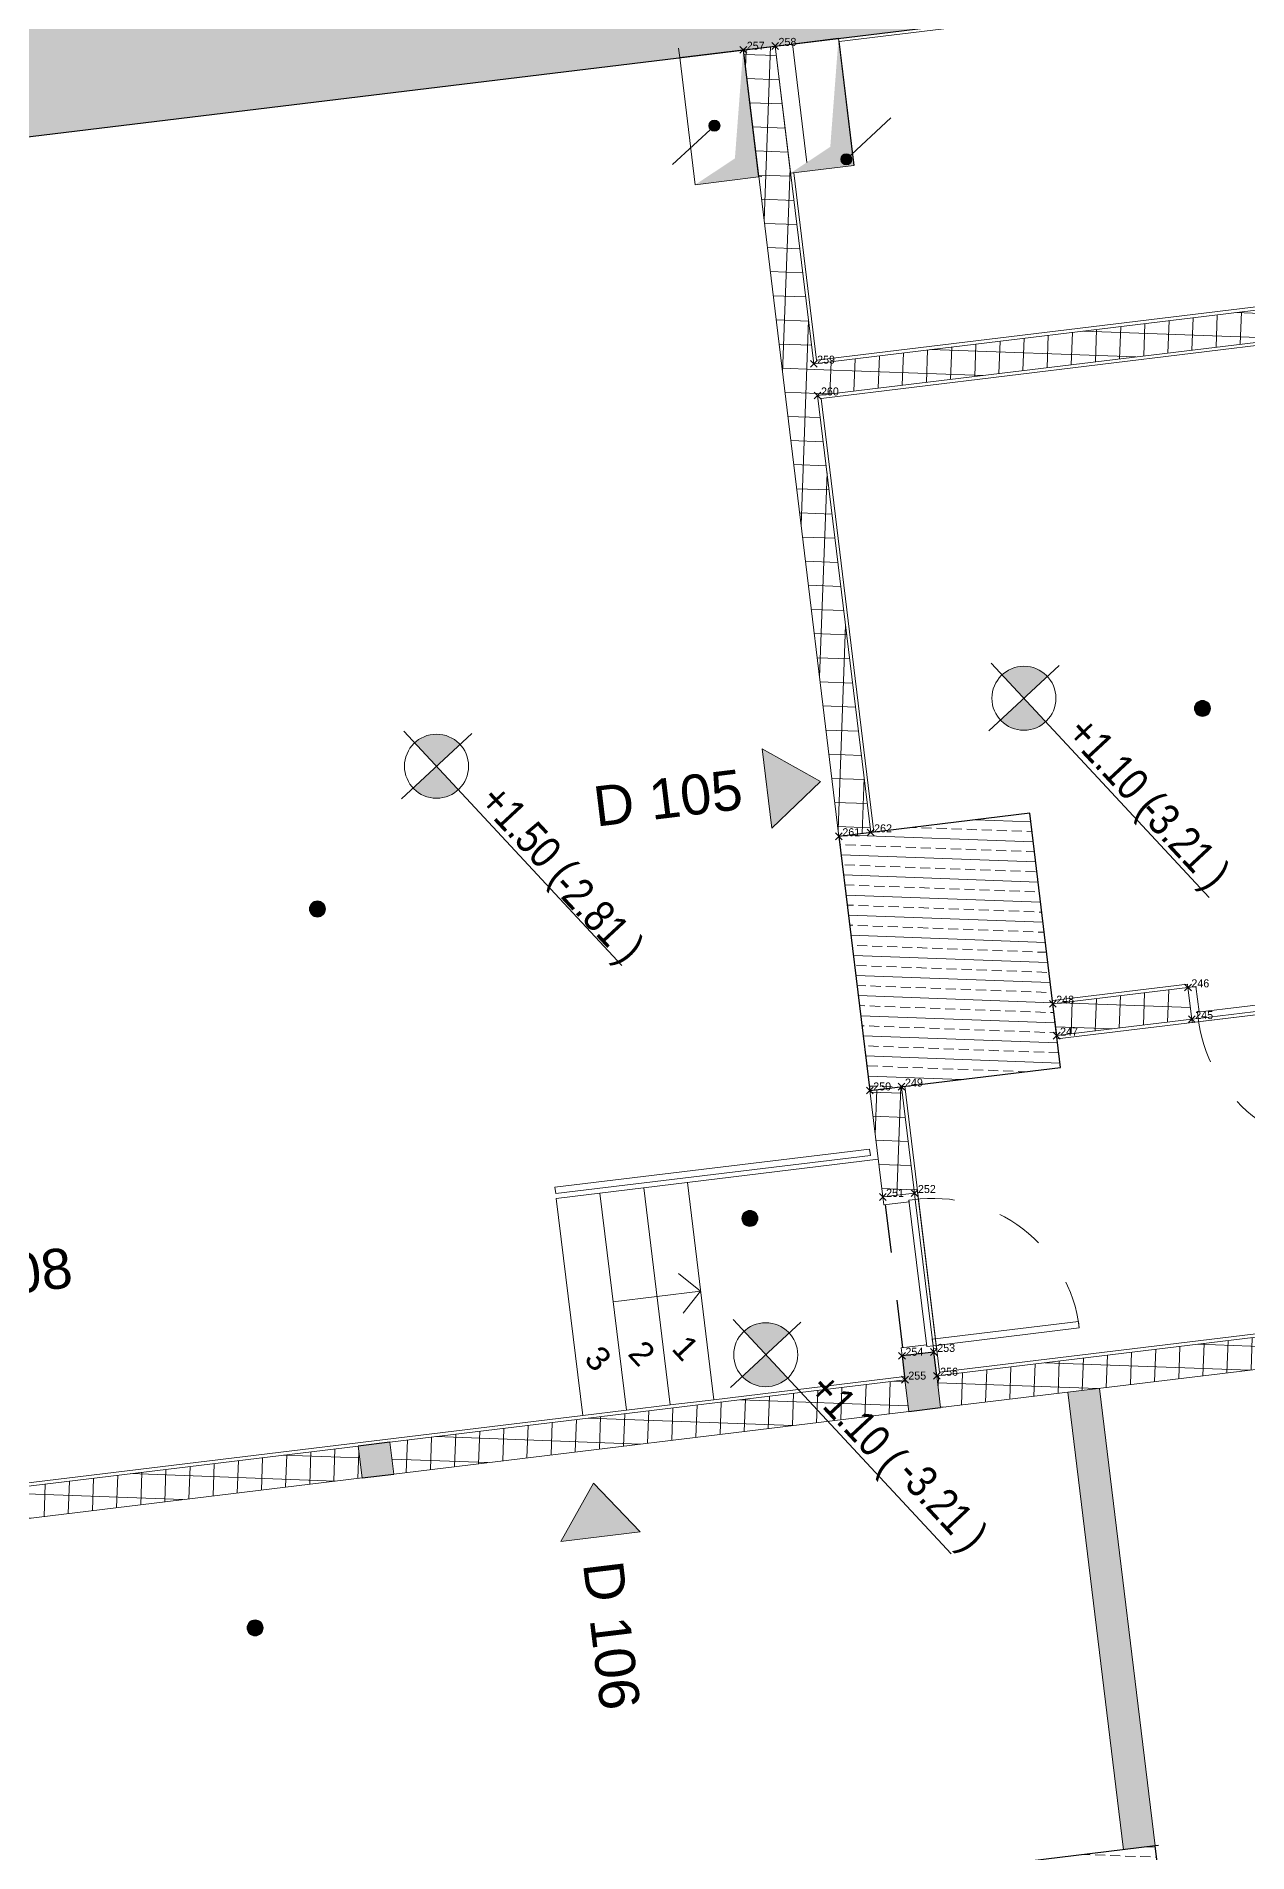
# Model space of a CAD drawing. Header units: metres. Extents: x 400403 to 400526, y 4543947 to 4544120.
# Drawn here: x 400454.59 to 400462.16, y 4544084.41 to 4544095.76 of the extents above; entities that cross this region are included whole.
import ezdxf

# ---------------------------------------------------------------- set-up
doc = ezdxf.new("R2010")
doc.units = ezdxf.units.M
for name, pattern in [('Dash', [0.6, 0.3, -0.3]), ('Dot 1mm', [0.09999999999999999, 0, -0.09999999999999999]), ('Hidden_2_', [0.6000000000000001, 0.4, -0.2])]:
    doc.linetypes.add(name, pattern=pattern)
for name, color, linetype, lineweight, true_color in [('A-----NPP', 7, 'Continuous', 15, 0x00a000), ('A_AREA', 4, 'Dash', 60, 0x00ffff), ('A_DOOR', 5, 'Continuous', 13, 0x0000ff), ('A_RC', 7, 'Continuous', 15, 0x007f00)]:
    doc.layers.add(name, color=color, linetype=linetype, lineweight=lineweight, true_color=true_color)
for name, color, linetype, lineweight in [('A-DETLGEM', 7, 'Continuous', 13), ('A-FLORIDM', 7, 'Continuous', 5), ('A-FLORSTM', 7, 'Continuous', 5), ('A_ELEVATION_2', 7, 'Continuous', 18), ('A_HANDRAIL', 7, 'Continuous', 5), ('A_HATCH', 7, 'Continuous', 18), ('A_NIVO', 7, 'Continuous', 5), ('A_PROJECTION', 7, 'Continuous', 5), ('A_SECTION_LINE', 7, 'Continuous', 5), ('A_STAIR', 7, 'Continuous', 15), ('A_TEXT_20', 7, 'Continuous', 5), ('A_TEXT_40', 7, 'Continuous', 5), ('A_WALL', 7, 'Continuous', 15)]:
    doc.layers.add(name, color=color, linetype=linetype, lineweight=lineweight)
doc.styles.add('Arial', font='Arial.ttf', dxfattribs={"height": 0.15})
doc.styles.add('Arial Narrow_1', font='Arial Narrow.ttf', dxfattribs={"height": 0.2})
doc.styles.add('Arial_1', font='Arial.ttf', dxfattribs={"height": 0.2499999999999998})
pattern_1 = [(45, (0, 0), (-0.1060660171779821, 0.1060660171779821), []), (135, (0, 0), (-0.1060660171779821, -0.1060660171779821), [])]
pattern_2 = [(45, (0, 0), (-0.08838834764831845, 0.08838834764831845), []), (45, (0.08800000000000001, 0), (-0.08838834764831845, 0.08838834764831845), [0.063, -0.031])]

# ---------------------------------------------------------------- blocks, each defined once
blk = doc.blocks.new('_SINGLE SWINGING_no handle - INT HOLLOW METAL-1542412-PERON KAT _1_10 _-3_21_ KOTU TUĞLA DUVAR PLANI - 1_2')
at = {"layer": 'A_DOOR', "color": 176, "true_color": 0x00007f}
for p, q in [((0.4199999999999566, 1.020000000000984), (0.4199999999999581, 0.1000000000009838)), ((0.4599999999999566, 1.020000000000984), (0.4199999999999566, 1.020000000000984)), ((0.4599999999999581, 0.1000000000009839), (0.4599999999999566, 1.020000000000984)), ((0.4599999999999746, 0.100000000000979), (-0.4600000000000068, 0.100000000000979)), ((-0.4600000000000068, 0.100000000000979), (-0.4600000000000067, 0.06000000000097949)), ((-0.4600000000000067, 0.06000000000097949), (0.4599999999999747, 0.06000000000097949)), ((0.4599999999999581, 0.1000000000009839), (0.4199999999999581, 0.1000000000009838)), ((0.4599999999999746, 0.06000000000097949), (0.4599999999999746, 0.100000000000979))]:
    blk.add_line(p, q, dxfattribs=at)
at = {"layer": 'A_DOOR', "color": 49, "lineweight": 15, "true_color": 0x464646}
for p, q in [((-0.4600000000000137, 0.1000000000009687), (-0.5000000000000102, 0.1000000000009687)), ((-0.5000000000000102, 0.1000000000009687), (-0.5000000000000104, -0.09999999999903367)), ((-0.4600000000000137, 0.06000000000096675), (-0.4600000000000137, 0.1000000000009687)), ((-0.4500000000000119, 0.06000000000096675), (-0.4600000000000137, 0.06000000000096675)), ((-0.4500000000000119, -0.09999999999903367), (-0.4500000000000119, 0.06000000000096675)), ((0.4599999999999953, 0.06000000000096675), (0.4499999999999937, 0.06000000000096675)), ((0.4499999999999937, 0.06000000000096675), (0.4499999999999937, -0.09999999999903367)), ((0.4999999999999919, 0.1000000000009687), (0.4599999999999953, 0.1000000000009687)), ((0.4599999999999953, 0.1000000000009687), (0.4599999999999953, 0.06000000000096675)), ((0.4999999999999919, -0.09999999999903367), (0.4999999999999919, 0.1000000000009687)), ((-0.5000000000000104, -0.09999999999903367), (-0.4500000000000119, -0.09999999999903367)), ((0.4499999999999937, -0.09999999999903367), (0.4999999999999919, -0.09999999999903367))]:
    blk.add_line(p, q, dxfattribs=at)
at = {"layer": 'A_DOOR', "linetype": 'Dash', "lineweight": 5}
blk.add_arc((0.4599999999999578, 0.1000000000009838), 0.9199999999999995, 90.00000000000004, 181.0000000000005, dxfattribs=at)
blk = doc.blocks.new('_SINGLE SWINGING_no handle - INT HOLLOW METAL-1542414-PERON KAT _1_10 _-3_21_ KOTU TUĞLA DUVAR PLANI - 1_2')
at = {"layer": 'A_DOOR', "color": 49, "lineweight": 15, "true_color": 0x464646}
for p, q in [((-0.5000000000000104, 0.09999999999903367), (-0.4500000000000119, 0.09999999999903367)), ((-0.5000000000000102, -0.1000000000009687), (-0.5000000000000104, 0.09999999999903367)), ((-0.4500000000000119, 0.09999999999903367), (-0.4500000000000119, -0.06000000000096675)), ((0.4499999999999937, 0.09999999999903367), (0.4999999999999919, 0.09999999999903367)), ((0.4499999999999937, -0.06000000000096675), (0.4499999999999937, 0.09999999999903367)), ((0.4999999999999919, 0.09999999999903367), (0.4999999999999919, -0.1000000000009687)), ((-0.4600000000000137, -0.1000000000009687), (-0.5000000000000102, -0.1000000000009687)), ((-0.4600000000000137, -0.06000000000096675), (-0.4600000000000137, -0.1000000000009687)), ((-0.4500000000000119, -0.06000000000096675), (-0.4600000000000137, -0.06000000000096675)), ((0.4599999999999953, -0.06000000000096675), (0.4499999999999937, -0.06000000000096675)), ((0.4599999999999953, -0.1000000000009687), (0.4599999999999953, -0.06000000000096675)), ((0.4999999999999919, -0.1000000000009687), (0.4599999999999953, -0.1000000000009687))]:
    blk.add_line(p, q, dxfattribs=at)
at = {"layer": 'A_DOOR', "color": 176, "true_color": 0x00007f}
for p, q in [((-0.4600000000000067, -0.06000000000097949), (0.4599999999999747, -0.06000000000097949)), ((-0.4600000000000068, -0.100000000000979), (-0.4600000000000067, -0.06000000000097949)), ((0.4599999999999746, -0.100000000000979), (-0.4600000000000068, -0.100000000000979)), ((0.4599999999999581, -0.1000000000009839), (0.4199999999999581, -0.1000000000009838)), ((0.4199999999999566, -1.020000000000984), (0.4199999999999581, -0.1000000000009838)), ((0.4599999999999746, -0.06000000000097949), (0.4599999999999746, -0.100000000000979)), ((0.4599999999999581, -0.1000000000009839), (0.4599999999999566, -1.020000000000984)), ((0.4599999999999566, -1.020000000000984), (0.4199999999999566, -1.020000000000984))]:
    blk.add_line(p, q, dxfattribs=at)
at = {"layer": 'A_DOOR', "linetype": 'Dash', "lineweight": 5}
blk.add_arc((0.4599999999999578, -0.1000000000009838), 0.9200000000000007, 178.9999999999995, 269.9999999999996, dxfattribs=at)
blk = doc.blocks.new('Top Rail Type - Top Rail_Internal_-2263169-PERON KAT _1_10 _-3_21_ KOTU TUĞLA DUVAR PLANI - 1_2')
at = {"layer": 'A_HANDRAIL', "color": 9, "true_color": 0xc0c0c0}
for p, q in [((44.27919109649738, 43.599981989164), (43.11537629695826, 41.99812834030162)), ((44.29348116987308, 43.5895996431282), (44.29726170289662, 43.58685292510806)), ((43.14773697673326, 41.97461693020993), (44.31155177627238, 43.57647057907231)), ((43.13344690335749, 41.98499927624567), (43.12966637033396, 41.98774599426581))]:
    blk.add_line(p, q, dxfattribs=at)
blk = doc.blocks.new('Top Rail Type - Top Rail_Internal_-V1-PERON KAT _1_10 _-3_21_ KOTU TUĞLA DUVAR PLANI - 1_2')
at = {"layer": 'A_HANDRAIL', "color": 9, "true_color": 0xc0c0c0}
for p, q in [((43.11537629695823, 41.99812834030159), (44.27919109649736, 43.59998198916398)), ((44.27919109649736, 43.59998198916398), (44.31155177627235, 43.57647057907228)), ((43.14773697673322, 41.9746169302099), (44.31155177627235, 43.57647057907228)), ((43.11537629695823, 41.99812834030159), (43.14773697673322, 41.9746169302099))]:
    blk.add_line(p, q, dxfattribs=at)
blk = doc.blocks.new('M09-PRT-S24-ZZ-M3-ARC-01_rvt-1-PERON KAT _1_10 _-3_21_ KOTU TUĞLA DUVAR PLANI - 1_2')
at = {"layer": 'A_HATCH', "lineweight": 5, "true_color": 0x787878}
h = blk.add_hatch(dxfattribs=at)
h.set_pattern_fill('FP_2', color=8, style=0, pattern_type=2)
h.set_pattern_definition(pattern_1)
h.paths.add_polyline_path([(40.61068377216201, 46.56814522908029), (43.75545841687636, 50.89655619402112), (43.59365501800138, 51.01411324447962), (40.44888037328702, 46.68570227953879)], flags=0)
h.paths.add_polyline_path([(43.87301546733486, 51.05835959289612), (45.13663021481419, 52.79757608576734), (44.9748268159392, 52.91513313622583), (43.71121206845988, 51.1759166433546)], flags=0)
h = blk.add_hatch(dxfattribs=at)
h.set_pattern_fill('FP_2', color=8, style=0, pattern_type=2)
h.set_pattern_definition(pattern_1)
h.paths.add_polyline_path([(44.5558895511105, 44.93785342644143), (45.05563056050867, 45.62568791669509), (44.89382716163367, 45.74324496715358), (44.39408615223551, 45.05541047689993)], flags=0)
h.paths.add_polyline_path([(46.52509369123986, 47.64823040263246), (47.90626548917761, 49.54925029437864), (47.74446209030262, 49.66680734483715), (46.36329029236486, 47.76578745309096)], flags=0)
h = blk.add_hatch(dxfattribs=at)
h.set_pattern_fill('FP_2', color=8, style=0, pattern_type=2)
h.set_pattern_definition(pattern_1)
h.paths.add_polyline_path([(39.12214867542533, 33.68206113554037), (43.62458370798574, 39.87913131245242), (43.46278030911075, 39.99668836291092), (38.96034527655032, 33.79961818599885)], flags=0)
h.paths.add_polyline_path([(43.74214075844424, 40.04093471132742), (45.64656497587188, 42.66214977310224), (45.4847615769969, 42.77970682356074), (43.58033735956924, 40.15849176178591)], flags=0)
h.paths.add_polyline_path([(45.76412202633038, 42.82395317197724), (47.96831672242719, 45.85776690088326), (47.80651332355222, 45.97532395134177), (45.6023186274554, 42.94151022243574)], flags=0)
h.paths.add_polyline_path([(48.08587377288568, 46.01957029975824), (50.29006846898233, 49.05338402866406), (50.12826507010735, 49.17094107912256), (47.9240703740107, 46.13712735021674)], flags=0)
h = blk.add_hatch(dxfattribs=at)
h.set_pattern_fill('FP_2', color=8, style=0, pattern_type=2)
h.set_pattern_definition(pattern_1)
h.paths.add_polyline_path([(42.71792345623459, 44.789932386401), (42.8354805066931, 44.95173578527598), (38.83084638453716, 47.86127278412371), (38.71328933407867, 47.69946938524873), (42.62747535310815, 44.85564677989977)], flags=0)
h = blk.add_hatch(dxfattribs=at)
h.set_pattern_fill('FP_2', color=8, style=0, pattern_type=2)
h.set_pattern_definition(pattern_1)
h.paths.add_polyline_path([(44.55439203346569, 43.45565986369709), (44.6719490839242, 43.61746326257209), (44.129907697693, 44.01127938160803), (44.01235064723451, 43.84947598273305), (44.13202136498218, 43.76253011693242)], flags=0)
at = {"layer": 'A_RC', "lineweight": 5, "true_color": 0xff8000}
for points in [[(45.64656497587188, 42.66214977310226), (45.76412202633038, 42.82395317197724), (45.48096607829915, 43.0296780102796), (45.36340902784065, 42.86787461140463), (45.4847615769969, 42.77970682356074)], [(43.62458370798573, 39.87913131245243), (43.74214075844423, 40.04093471132742), (43.58033735956924, 40.15849176178591), (43.46278030911075, 39.99668836291093)]]:
    blk.add_hatch(color=30, dxfattribs=at).paths.add_polyline_path(points, flags=0)
at = {"layer": 'A_WALL', "lineweight": 5, "true_color": 0xc0c0c0}
blk.add_hatch(color=9, dxfattribs=at).paths.add_polyline_path([(48.56431917196419, 41.77834524087485), (48.68187622241138, 41.94014863975802), (46.35190727862285, 43.63297016635216), (46.23435022816435, 43.47116676747716), (48.34161589907061, 41.94014863975802)], flags=0)
at = {"layer": 'A_AREA', "lineweight": 25}
for p, q in [((44.6004268430812, 43.43395626252901), (45.32854213801866, 42.90494953546577)), ((48.69482206633868, 41.95734219756703), (48.68216813021858, 41.93993655683555))]:
    blk.add_line(p, q, dxfattribs=at)
at = {"layer": 'A_ELEVATION_2', "lineweight": 20}
for p, q in [((43.59365501800134, 51.01411324447959), (40.44888037328699, 46.68570227953875)), ((40.61068377216198, 46.56814522908025), (43.75545841687632, 50.89655619402108)), ((38.83084638453713, 47.86127278412368), (38.71328933407864, 47.69946938524869)), ((40.44888037328699, 46.68570227953875), (38.83084638453713, 47.86127278412368)), ((38.71328933407864, 47.69946938524869), (42.71792345623457, 44.78993238640096)), ((42.83548050669306, 44.95173578527595), (40.61068377216198, 46.56814522908025)), ((47.80651332355217, 45.97532395134174), (45.60231862745536, 42.9415102224357)), ((45.76412202633035, 42.82395317197721), (47.96831672242715, 45.85776690088323)), ((44.89382716163363, 45.74324496715355), (44.39408615223547, 45.0554104768999)), ((45.05563056050863, 45.62568791669506), (44.89382716163363, 45.74324496715355)), ((44.55588955111046, 44.93785342644141), (45.05563056050863, 45.62568791669506)), ((44.39408615223547, 45.0554104768999), (44.55588955111046, 44.93785342644141)), ((42.71792345623457, 44.78993238640096), (42.83548050669306, 44.95173578527595)), ((44.12990769769297, 44.011279381608), (44.01235064723447, 43.84947598273301)), ((44.67194908392416, 43.61746326257206), (44.12990769769297, 44.011279381608)), ((44.01235064723447, 43.84947598273301), (44.55439203346565, 43.45565986369707)), ((44.55439203346565, 43.45565986369707), (44.67194908392416, 43.61746326257206)), ((45.48476157699686, 42.77970682356071), (43.58033735956921, 40.15849176178588)), ((43.7421407584442, 40.04093471132739), (45.64656497587184, 42.66214977310221)), ((43.46278030911071, 39.99668836291089), (41.55835609168308, 37.3754733011361)), ((39.12214867542529, 33.68206113554034), (43.6245837079857, 39.87913131245239))]:
    blk.add_line(p, q, dxfattribs=at)
at = {"layer": 'A_ELEVATION_2', "lineweight": 13}
for p, q in [((45.60231862745536, 42.9415102224357), (45.76412202633035, 42.82395317197721)), ((45.64656497587184, 42.66214977310221), (45.48476157699686, 42.77970682356071)), ((43.58033735956921, 40.15849176178588), (43.7421407584442, 40.04093471132739)), ((43.6245837079857, 39.87913131245239), (43.46278030911071, 39.99668836291089))]:
    blk.add_line(p, q, dxfattribs=at)
at = {"layer": 'A_RC'}
for p, q in [((43.3612174620309, 54.0627675958774), (39.08214082534164, 48.17312387682778)), ((40.44445573844534, 46.71363832447209), (44.94689077100582, 52.91070850138413)), ((47.92244582906509, 49.53749458933274), (44.57206989099796, 44.92609772139556)), ((45.59789399261371, 42.96944626736906), (50.10032902517397, 49.16651644428089)), ((42.37858770883064, 48.96743021230665), (40.63861981709533, 46.5725698639219)), ((39.08214082534165, 48.17312387682778), (39.71317408095413, 47.71465138003963)), ((39.12538882866166, 46.9056343856647), (38.47817523316185, 47.37586258749857)), ((39.48984249453132, 47.40720544397279), (40.44445573844534, 46.71363832447209)), ((40.63861981709533, 46.5725698639219), (42.84723621173891, 44.96791612516346)), ((45.07181090039612, 45.61393221164919), (45.65959615268861, 46.42294920602414)), ((44.37790581234797, 45.06716618194576), (44.87764682174614, 45.7550006721994)), ((44.87764682174614, 45.7550006721994), (44.89382716163363, 45.74324496715355)), ((45.0556305605094, 45.62568791669448), (45.07181090039612, 45.61393221164919)), ((44.14166340273884, 44.0274597214955), (45.59789399261371, 42.96944626736906)), ((43.1720074865645, 41.95698337264103), (44.36227262245694, 43.59524278625077)), ((44.66752444908254, 43.64539930750539), (44.65576874403669, 43.62921896761789)), ((45.47654144345749, 43.05761405521291), (44.66752444908254, 43.64539930750539)), ((46.35159073979239, 43.63253448802874), (48.68155968404371, 41.93971296109834)), ((48.5643780266327, 41.7784262473765), (46.23440908283289, 43.47124777397884)), ((45.4647857384122, 43.04143371532619), (45.47654144345749, 43.05761405521291)), ((44.76323893435838, 41.8206421353566), (45.46858123710935, 42.79146252860651)), ((44.27831610121708, 41.15320311499727), (43.1720074865645, 41.95698337264103)), ((41.54217575179584, 37.38722900618172), (44.27831610121708, 41.15320311499727))]:
    blk.add_line(p, q, dxfattribs=at)
at = {"layer": 'A_RC', "color": 7, "lineweight": 25}
for p, q in [((45.48096607829912, 43.02967801027958), (45.36340902784062, 42.86787461140459)), ((45.60231862745536, 42.9415102224357), (45.48096607829912, 43.02967801027958)), ((45.36340902784062, 42.86787461140459), (45.48476157699687, 42.77970682356072)), ((45.64656497587185, 42.66214977310222), (45.76412202633035, 42.82395317197721)), ((43.58033735956921, 40.15849176178588), (43.46278030911071, 39.9966883629109)), ((43.62458370798569, 39.87913131245241), (43.74214075844419, 40.04093471132739))]:
    blk.add_line(p, q, dxfattribs=at)
at = {"layer": 'A_RC', "color": 7}
for p, q in [((45.76412202633035, 42.82395317197721), (45.60231862745536, 42.9415102224357)), ((45.48476157699687, 42.77970682356072), (45.64656497587185, 42.66214977310222)), ((43.74214075844419, 40.04093471132739), (43.58033735956921, 40.15849176178588)), ((43.46278030911071, 39.9966883629109), (43.62458370798569, 39.87913131245241))]:
    blk.add_line(p, q, dxfattribs=at)
at = {"layer": 'A_STAIR', "color": 9, "lineweight": 5, "true_color": 0xc0c0c0}
for p, q in [((44.76323893435838, 41.82064213535659), (43.65693031970577, 42.62442239300042)), ((44.76323893435838, 41.82064213535659), (43.65693031970577, 42.62442239300042)), ((44.60159798997795, 41.59816246190348), (43.49528937532533, 42.40194271954733)), ((44.60159798997795, 41.59816246190348), (43.49528937532533, 42.40194271954733)), ((43.3336484309449, 42.1794630460942), (43.17200748656449, 41.95698337264111)), ((44.43995704559752, 41.37568278845038), (43.3336484309449, 42.1794630460942)), ((44.43995704559752, 41.37568278845038), (43.3336484309449, 42.1794630460942)), ((44.27831610121709, 41.15320311499726), (43.17200748656447, 41.95698337264111)), ((44.76323893435838, 41.82064213535659), (44.60159798997795, 41.59816246190348)), ((44.60159798997795, 41.59816246190348), (44.43995704559752, 41.37568278845038)), ((44.43995704559752, 41.37568278845038), (44.27831610121708, 41.15320311499726))]:
    blk.add_line(p, q, dxfattribs=at)
at = {"layer": 'A_WALL'}
for p, q in [((46.35190727862282, 43.63297016635211), (48.68187622242264, 41.94014863974979)), ((48.56431917196415, 41.77834524087481), (46.23435022816432, 43.47116676747713))]:
    blk.add_line(p, q, dxfattribs=at)
at = {"lineweight": 15}
for name, p, rotation in [('_SINGLE SWINGING_no handle - INT HOLLOW METAL-1542414-PERON KAT _1_10 _-3_21_ KOTU TUĞLA DUVAR PLANI - 1_2', (45.26862148721737, 46.08897493911178), 53.99999999999986), ('_SINGLE SWINGING_no handle - INT HOLLOW METAL-1542412-PERON KAT _1_10 _-3_21_ KOTU TUĞLA DUVAR PLANI - 1_2', (45.0176790558824, 43.24266893698831), 323.9999999999997)]:
    blk.add_blockref(name, p, dxfattribs=dict(at, rotation=rotation))
for name in ['Top Rail Type - Top Rail_Internal_-2263169-PERON KAT _1_10 _-3_21_ KOTU TUĞLA DUVAR PLANI - 1_2', 'Top Rail Type - Top Rail_Internal_-V1-PERON KAT _1_10 _-3_21_ KOTU TUĞLA DUVAR PLANI - 1_2']:
    blk.add_blockref(name, (0, 0), dxfattribs=at)
blk = doc.blocks.new('M09-PRT-S24-ZZ-M3-STR-01_rvt-1-PERON KAT _1_10 _-3_21_ KOTU TUĞLA DUVAR PLANI - 1_2')
at = {"layer": 'A_HATCH', "lineweight": 5, "true_color": 0x787878}
h = blk.add_hatch(dxfattribs=at)
h.set_pattern_fill('FP_1', color=8, style=0, pattern_type=2)
h.set_pattern_definition(pattern_2)
h.paths.add_polyline_path([(25.54689968342252, 29.57748871125829), (25.77050188861354, 29.88525074386072), (24.15246789986366, 31.06082124844567), (23.92886569467263, 30.75305921584327), (24.57292321061977, 30.28512404002616)], flags=0)
h.paths.add_polyline_path([(29.48984155738587, 35.00448262005008), (44.57936008558033, 55.77342311087127), (42.96132609683045, 56.94899361545624), (27.87180756863599, 36.18005312463503), (29.08656124624186, 35.29748291680344)], flags=0)
h.paths.add_polyline_path([(48.29870603257228, 60.8926636282886), (48.52930396044086, 61.21005444710501), (46.91126997169096, 62.38562495168997), (46.68067204382239, 62.06823413287358), (48.12183671186649, 61.02116671168079)], flags=0)
at = {"layer": 'A_RC', "lineweight": 5, "true_color": 0x787878}
h = blk.add_hatch(dxfattribs=at)
h.set_pattern_fill('FP_1', color=8, style=0, pattern_type=2)
h.set_pattern_definition(pattern_2)
h.paths.add_polyline_path([(44.01235064793032, 43.84947598274128), (44.71769295068129, 44.82029637599121), (43.42326575968138, 45.76075277965919), (42.71792345693041, 44.78993238640925), (43.00855848998335, 44.57877367476804)], flags=0)
h = blk.add_hatch(dxfattribs=at)
h.set_pattern_fill('FP_1', color=8, style=0, pattern_type=2)
h.set_pattern_definition(pattern_2)
h.paths.add_polyline_path([(49.27096111136748, 40.02887184284013), (49.97630341411845, 40.99969223609007), (48.68187622311853, 41.94014863975804), (47.97653392036756, 40.96932824650811)], flags=0)
at = {"layer": 'A_ELEVATION_2', "lineweight": 25}
blk.add_line((29.48984155738585, 35.00448262005003), (44.5793600855803, 55.77342311087121), dxfattribs=at)
at = {"layer": 'A_RC'}
blk.add_line((38.8946924144988, 47.94914930451011), (39.49794040366331, 47.51086398544837), dxfattribs=at)
at = {"layer": 'A_RC', "color": 7, "lineweight": 25}
for p, q in [((43.42326575968134, 45.76075277965915), (42.71792345693037, 44.78993238640921)), ((44.71769295068126, 44.82029637599118), (43.42326575968134, 45.76075277965915)), ((42.71792345693037, 44.78993238640921), (44.01235064793028, 43.84947598274124)), ((44.01235064793028, 43.84947598274124), (44.71769295068126, 44.82029637599118)), ((48.6818762231185, 41.94014863975799), (47.97653392036752, 40.96932824650805)), ((49.97630341411841, 40.99969223609002), (48.6818762231185, 41.94014863975799))]:
    blk.add_line(p, q, dxfattribs=at)
blk = doc.blocks.new('M_Shaft Opening Symbol1 - Shaft opening symbol 2-1767578-PERON KAT _1_10 _-3_21_ KOTU TUĞLA DUVAR PLANI - 1_2')
at = {"layer": 'A-DETLGEM', "true_color": 0xc0c0c0}
blk.add_hatch(color=9, dxfattribs=at).paths.add_polyline_path([(0.4000000747514225, -0.1993506224263714), (0.4000000747514225, 0.1993506224264558), (-0.4000000747514095, 0.1993506224264537), (0.2670996598004852, 0.06645020747550982), (0.3041410563157195, -0.007632585554965385)], flags=0)
at = {"layer": 'A-DETLGEM'}
for p, q in [((-0.4000000747514142, 0.1993506224264148), (0.4000000747514145, 0.1993506224264148)), ((-0.4000000747514142, -0.1993506224264148), (-0.4000000747514142, 0.1993506224264148)), ((0.4000000747514145, 0.1993506224264148), (0.4000000747514145, -0.1993506224264148)), ((0.4000000747514145, -0.1993506224264148), (-0.4000000747514142, -0.1993506224264148))]:
    blk.add_line(p, q, dxfattribs=at)
blk = doc.blocks.new('Elevation - Filled Arrow-693709-PERON KAT _1_10 _-3_21_ KOTU TUĞLA DUVAR PLANI - 1_2')
at = {"layer": 'A_SECTION_LINE'}
blk.add_hatch(color=256, dxfattribs=at).paths.add_polyline_path([(6.591881948714948e-07, 0.005843741991433941), (0.002531957843382645, 0.002468698742516678), (-0.002450179215144995, 0.002468698742516693)], flags=0)
for p, q in [((6.591881948721558e-07, 0.005843741991433941), (-0.002450179215144995, 0.002468698742516693)), ((0.002531957843382645, 0.002468698742516679), (6.591881948714948e-07, 0.005843741991433941)), ((-0.002450179215144993, 0.002468698742516694), (0.002531957843382645, 0.002468698742516678))]:
    blk.add_line(p, q, dxfattribs=at)
blk = doc.blocks.new('Spot Elevations - D_DAT_ELEV TARGET_REV-693727-PERON KAT _1_10 _-3_21_ KOTU TUĞLA DUVAR PLANI - 1_2')
at = {"layer": 'A_NIVO'}
h = blk.add_hatch(color=256, dxfattribs=at)
edge = h.paths.add_edge_path(flags=0)
edge.add_line((1.586231146433193e-18, 0.004), (-0.001999999999999998, 0.004))
edge.add_arc((-5.287437154777308e-19, 0.004), 0.001999999999999996, 90.00000000000028, 180.0000000000001, ccw=False)
edge.add_line((1.586231146433193e-18, 0.005999999999999998), (1.586231146433193e-18, 0.004))
h = blk.add_hatch(color=256, dxfattribs=at)
edge = h.paths.add_edge_path(flags=0)
edge.add_line((1.586231146433193e-18, 0.004), (0.002000000000000003, 0.004))
edge.add_arc((9.517386878599156e-18, 0.003999999999999994), 0.001999999999999992, 269.9999999999993, 359.99999999999983, ccw=False)
edge.add_line((1.586231146433193e-18, 0.002), (1.586231146433193e-18, 0.004))
for p, q in [((1.850603004172058e-18, 0.001000000000000001), (1.850603004172058e-18, 0.006999999999999999)), ((-0.002999999999999997, 0.004), (0.017, 0.004))]:
    blk.add_line(p, q, dxfattribs=at)
blk.add_circle((1.586231146433193e-18, 0.004), 0.002000000000000001, dxfattribs=at)
blk = doc.blocks.new('*U825')
at = {"color": 0, "linetype": 'ByBlock', "lineweight": -2, "transparency": 16777216}
for p, q in [((-0.7071067811865476, -0.7071067811865476), (0.7071067811865476, 0.7071067811865476)), ((-0.7071067811865476, 0.7071067811865476), (0.7071067811865476, -0.7071067811865476))]:
    blk.add_line(p, q, dxfattribs=at)
blk = doc.blocks.new('*U1558', base_point=(400461.8083486799, 4544089.618107703))
at = {"color": 1, "linetype": 'ByBlock', "insert": (400461.8295618834, 4544089.618107703), "char_height": 0.05, "attachment_point": 7}
blk.add_mtext('245', dxfattribs=at)
blk = doc.blocks.new('*U1559', base_point=(400461.8083486799, 4544089.618107703))
at = {"color": 61, "linetype": 'ByBlock', "lineweight": -2}
blk.add_blockref('*U1558', (400461.8083486799, 4544089.618107703), dxfattribs=at)
blk = doc.blocks.new('*U1560', base_point=(400461.8083486799, 4544089.618107703))
at = {"color": 60, "linetype": 'ByBlock', "lineweight": -2, "xscale": 0.03, "yscale": 0.03, "zscale": 0.03, "rotation": 8.537736462515939e-07}
blk.add_blockref('*U825', (400461.8083486799, 4544089.618107703), dxfattribs=at)
at = {"color": 61, "linetype": 'ByBlock', "lineweight": -2}
blk.add_blockref('*U1559', (400461.8083486799, 4544089.618107703), dxfattribs=at)
blk = doc.blocks.new('*U1561', base_point=(400461.7842381654, 4544089.81664909))
at = {"color": 1, "linetype": 'ByBlock', "insert": (400461.8054513689, 4544089.81664909), "char_height": 0.05, "attachment_point": 7}
blk.add_mtext('246', dxfattribs=at)
blk = doc.blocks.new('*U1562', base_point=(400461.7842381654, 4544089.81664909))
at = {"color": 61, "linetype": 'ByBlock', "lineweight": -2}
blk.add_blockref('*U1561', (400461.7842381654, 4544089.81664909), dxfattribs=at)
blk = doc.blocks.new('*U1563', base_point=(400461.7842381654, 4544089.81664909))
at = {"color": 60, "linetype": 'ByBlock', "lineweight": -2, "xscale": 0.03, "yscale": 0.03, "zscale": 0.03, "rotation": 8.537736462515939e-07}
blk.add_blockref('*U825', (400461.7842381654, 4544089.81664909), dxfattribs=at)
at = {"color": 61, "linetype": 'ByBlock', "lineweight": -2}
blk.add_blockref('*U1562', (400461.7842381654, 4544089.81664909), dxfattribs=at)
blk = doc.blocks.new('*U1564', base_point=(400460.9643391226, 4544089.51561268))
at = {"color": 1, "linetype": 'ByBlock', "insert": (400460.985552326, 4544089.51561268), "char_height": 0.05, "attachment_point": 7}
blk.add_mtext('247', dxfattribs=at)
blk = doc.blocks.new('*U1565', base_point=(400460.9643391226, 4544089.51561268))
at = {"color": 61, "linetype": 'ByBlock', "lineweight": -2}
blk.add_blockref('*U1564', (400460.9643391226, 4544089.51561268), dxfattribs=at)
blk = doc.blocks.new('*U1566', base_point=(400460.9643391226, 4544089.51561268))
at = {"color": 60, "linetype": 'ByBlock', "lineweight": -2, "xscale": 0.03, "yscale": 0.03, "zscale": 0.03, "rotation": 8.537736462515939e-07}
blk.add_blockref('*U825', (400460.9643391226, 4544089.51561268), dxfattribs=at)
at = {"color": 61, "linetype": 'ByBlock', "lineweight": -2}
blk.add_blockref('*U1565', (400460.9643391226, 4544089.51561268), dxfattribs=at)
blk = doc.blocks.new('*U1567', base_point=(400460.9402286088, 4544089.714154068))
at = {"color": 1, "linetype": 'ByBlock', "insert": (400460.9614418123, 4544089.714154068), "char_height": 0.05, "attachment_point": 7}
blk.add_mtext('248', dxfattribs=at)
blk = doc.blocks.new('*U1568', base_point=(400460.9402286088, 4544089.714154068))
at = {"color": 61, "linetype": 'ByBlock', "lineweight": -2}
blk.add_blockref('*U1567', (400460.9402286088, 4544089.714154068), dxfattribs=at)
blk = doc.blocks.new('*U1569', base_point=(400460.9402286088, 4544089.714154068))
at = {"color": 60, "linetype": 'ByBlock', "lineweight": -2, "xscale": 0.03, "yscale": 0.03, "zscale": 0.03, "rotation": 8.537736462515939e-07}
blk.add_blockref('*U825', (400460.9402286088, 4544089.714154068), dxfattribs=at)
at = {"color": 61, "linetype": 'ByBlock', "lineweight": -2}
blk.add_blockref('*U1568', (400460.9402286088, 4544089.714154068), dxfattribs=at)
blk = doc.blocks.new('*U1570', base_point=(400459.9957426917, 4544089.196518721))
at = {"color": 1, "linetype": 'ByBlock', "insert": (400460.0169558952, 4544089.196518721), "char_height": 0.05, "attachment_point": 7}
blk.add_mtext('249', dxfattribs=at)
blk = doc.blocks.new('*U1571', base_point=(400459.9957426917, 4544089.196518721))
at = {"color": 61, "linetype": 'ByBlock', "lineweight": -2}
blk.add_blockref('*U1570', (400459.9957426917, 4544089.196518721), dxfattribs=at)
blk = doc.blocks.new('*U1572', base_point=(400459.9957426917, 4544089.196518721))
at = {"color": 60, "linetype": 'ByBlock', "lineweight": -2, "xscale": 0.03, "yscale": 0.03, "zscale": 0.03, "rotation": 8.537736462515939e-07}
blk.add_blockref('*U825', (400459.9957426917, 4544089.196518721), dxfattribs=at)
at = {"color": 61, "linetype": 'ByBlock', "lineweight": -2}
blk.add_blockref('*U1571', (400459.9957426917, 4544089.196518721), dxfattribs=at)
blk = doc.blocks.new('*U1573', base_point=(400459.7972013031, 4544089.172408207))
at = {"color": 1, "linetype": 'ByBlock', "insert": (400459.8184145066, 4544089.172408207), "char_height": 0.05, "attachment_point": 7}
blk.add_mtext('250', dxfattribs=at)
blk = doc.blocks.new('*U1574', base_point=(400459.7972013031, 4544089.172408207))
at = {"color": 61, "linetype": 'ByBlock', "lineweight": -2}
blk.add_blockref('*U1573', (400459.7972013031, 4544089.172408207), dxfattribs=at)
blk = doc.blocks.new('*U1575', base_point=(400459.7972013031, 4544089.172408207))
at = {"color": 60, "linetype": 'ByBlock', "lineweight": -2, "xscale": 0.03, "yscale": 0.03, "zscale": 0.03, "rotation": 8.537736462515939e-07}
blk.add_blockref('*U825', (400459.7972013031, 4544089.172408207), dxfattribs=at)
at = {"color": 61, "linetype": 'ByBlock', "lineweight": -2}
blk.add_blockref('*U1574', (400459.7972013031, 4544089.172408207), dxfattribs=at)
blk = doc.blocks.new('*U1576', base_point=(400459.8779715237, 4544088.507294554))
at = {"color": 1, "linetype": 'ByBlock', "insert": (400459.8991847272, 4544088.507294554), "char_height": 0.05, "attachment_point": 7}
blk.add_mtext('251', dxfattribs=at)
blk = doc.blocks.new('*U1577', base_point=(400459.8779715237, 4544088.507294554))
at = {"color": 61, "linetype": 'ByBlock', "lineweight": -2}
blk.add_blockref('*U1576', (400459.8779715237, 4544088.507294554), dxfattribs=at)
blk = doc.blocks.new('*U1578', base_point=(400459.8779715237, 4544088.507294554))
at = {"color": 60, "linetype": 'ByBlock', "lineweight": -2, "xscale": 0.03, "yscale": 0.03, "zscale": 0.03, "rotation": 8.537736462515939e-07}
blk.add_blockref('*U825', (400459.8779715237, 4544088.507294554), dxfattribs=at)
at = {"color": 61, "linetype": 'ByBlock', "lineweight": -2}
blk.add_blockref('*U1577', (400459.8779715237, 4544088.507294554), dxfattribs=at)
blk = doc.blocks.new('*U1579', base_point=(400460.0765129127, 4544088.531405069))
at = {"color": 1, "linetype": 'ByBlock', "insert": (400460.0977261161, 4544088.531405069), "char_height": 0.05, "attachment_point": 7}
blk.add_mtext('252', dxfattribs=at)
blk = doc.blocks.new('*U1580', base_point=(400460.0765129127, 4544088.531405069))
at = {"color": 61, "linetype": 'ByBlock', "lineweight": -2}
blk.add_blockref('*U1579', (400460.0765129127, 4544088.531405069), dxfattribs=at)
blk = doc.blocks.new('*U1581', base_point=(400460.0765129127, 4544088.531405069))
at = {"color": 61, "linetype": 'ByBlock', "lineweight": -2}
blk.add_blockref('*U1580', (400460.0765129127, 4544088.531405069), dxfattribs=at)
at = {"color": 60, "linetype": 'ByBlock', "lineweight": -2, "xscale": 0.03, "yscale": 0.03, "zscale": 0.03, "rotation": 8.537736462515939e-07}
blk.add_blockref('*U825', (400460.0765129127, 4544088.531405069), dxfattribs=at)
blk = doc.blocks.new('*U1582', base_point=(400460.1970654815, 4544087.538698124))
at = {"color": 1, "linetype": 'ByBlock', "insert": (400460.2182786849, 4544087.538698124), "char_height": 0.05, "attachment_point": 7}
blk.add_mtext('253', dxfattribs=at)
blk = doc.blocks.new('*U1583', base_point=(400460.1970654815, 4544087.538698124))
at = {"color": 61, "linetype": 'ByBlock', "lineweight": -2}
blk.add_blockref('*U1582', (400460.1970654815, 4544087.538698124), dxfattribs=at)
blk = doc.blocks.new('*U1584', base_point=(400460.1970654815, 4544087.538698124))
at = {"color": 61, "linetype": 'ByBlock', "lineweight": -2}
blk.add_blockref('*U1583', (400460.1970654815, 4544087.538698124), dxfattribs=at)
at = {"color": 60, "linetype": 'ByBlock', "lineweight": -2, "xscale": 0.03, "yscale": 0.03, "zscale": 0.03, "rotation": 8.537736462515939e-07}
blk.add_blockref('*U825', (400460.1970654815, 4544087.538698124), dxfattribs=at)
blk = doc.blocks.new('*U1585', base_point=(400459.9985240926, 4544087.51458761))
at = {"color": 1, "linetype": 'ByBlock', "insert": (400460.019737296, 4544087.51458761), "char_height": 0.05, "attachment_point": 7}
blk.add_mtext('254', dxfattribs=at)
blk = doc.blocks.new('*U1586', base_point=(400459.9985240926, 4544087.51458761))
at = {"color": 61, "linetype": 'ByBlock', "lineweight": -2}
blk.add_blockref('*U1585', (400459.9985240926, 4544087.51458761), dxfattribs=at)
blk = doc.blocks.new('*U1587', base_point=(400459.9985240926, 4544087.51458761))
at = {"color": 61, "linetype": 'ByBlock', "lineweight": -2}
blk.add_blockref('*U1586', (400459.9985240926, 4544087.51458761), dxfattribs=at)
at = {"color": 60, "linetype": 'ByBlock', "lineweight": -2, "xscale": 0.03, "yscale": 0.03, "zscale": 0.03, "rotation": 8.537736462515939e-07}
blk.add_blockref('*U825', (400459.9985240926, 4544087.51458761), dxfattribs=at)
blk = doc.blocks.new('*U1588', base_point=(400460.0166069779, 4544087.365681568))
at = {"color": 1, "linetype": 'ByBlock', "insert": (400460.0378201813, 4544087.365681568), "char_height": 0.05, "attachment_point": 7}
blk.add_mtext('255', dxfattribs=at)
blk = doc.blocks.new('*U1589', base_point=(400460.0166069779, 4544087.365681568))
at = {"color": 61, "linetype": 'ByBlock', "lineweight": -2}
blk.add_blockref('*U1588', (400460.0166069779, 4544087.365681568), dxfattribs=at)
blk = doc.blocks.new('*U1590', base_point=(400460.0166069779, 4544087.365681568))
at = {"color": 60, "linetype": 'ByBlock', "lineweight": -2, "xscale": 0.03, "yscale": 0.03, "zscale": 0.03, "rotation": 8.537736462515939e-07}
blk.add_blockref('*U825', (400460.0166069779, 4544087.365681568), dxfattribs=at)
at = {"color": 61, "linetype": 'ByBlock', "lineweight": -2}
blk.add_blockref('*U1589', (400460.0166069779, 4544087.365681568), dxfattribs=at)
blk = doc.blocks.new('*U1591', base_point=(400460.2151483669, 4544087.389792083))
at = {"color": 1, "linetype": 'ByBlock', "insert": (400460.2363615703, 4544087.389792083), "char_height": 0.05, "attachment_point": 7}
blk.add_mtext('256', dxfattribs=at)
blk = doc.blocks.new('*U1592', base_point=(400460.2151483669, 4544087.389792083))
at = {"color": 61, "linetype": 'ByBlock', "lineweight": -2}
blk.add_blockref('*U1591', (400460.2151483669, 4544087.389792083), dxfattribs=at)
blk = doc.blocks.new('*U1593', base_point=(400460.2151483669, 4544087.389792083))
at = {"color": 60, "linetype": 'ByBlock', "lineweight": -2, "xscale": 0.03, "yscale": 0.03, "zscale": 0.03, "rotation": 8.537736462515939e-07}
blk.add_blockref('*U825', (400460.2151483669, 4544087.389792083), dxfattribs=at)
at = {"color": 61, "linetype": 'ByBlock', "lineweight": -2}
blk.add_blockref('*U1592', (400460.2151483669, 4544087.389792083), dxfattribs=at)
blk = doc.blocks.new('*U1594', base_point=(400459.0075819769, 4544095.674638696))
at = {"color": 1, "linetype": 'ByBlock', "insert": (400459.0287951804, 4544095.674638696), "char_height": 0.05, "attachment_point": 7}
blk.add_mtext('257', dxfattribs=at)
blk = doc.blocks.new('*U1595', base_point=(400459.0075819769, 4544095.674638696))
at = {"color": 61, "linetype": 'ByBlock', "lineweight": -2}
blk.add_blockref('*U1594', (400459.0075819769, 4544095.674638696), dxfattribs=at)
blk = doc.blocks.new('*U1596', base_point=(400459.0075819769, 4544095.674638696))
at = {"color": 60, "linetype": 'ByBlock', "lineweight": -2, "xscale": 0.03, "yscale": 0.03, "zscale": 0.03, "rotation": 8.537736462515939e-07}
blk.add_blockref('*U825', (400459.0075819769, 4544095.674638696), dxfattribs=at)
at = {"color": 61, "linetype": 'ByBlock', "lineweight": -2}
blk.add_blockref('*U1595', (400459.0075819769, 4544095.674638696), dxfattribs=at)
blk = doc.blocks.new('*U1597', base_point=(400459.2058910094, 4544095.698684022))
at = {"color": 1, "linetype": 'ByBlock', "insert": (400459.2271042129, 4544095.698684022), "char_height": 0.05, "attachment_point": 7}
blk.add_mtext('258', dxfattribs=at)
blk = doc.blocks.new('*U1598', base_point=(400459.2058910094, 4544095.698684022))
at = {"color": 61, "linetype": 'ByBlock', "lineweight": -2}
blk.add_blockref('*U1597', (400459.2058910094, 4544095.698684022), dxfattribs=at)
blk = doc.blocks.new('*U1599', base_point=(400459.2058910094, 4544095.698684022))
at = {"color": 61, "linetype": 'ByBlock', "lineweight": -2}
blk.add_blockref('*U1598', (400459.2058910094, 4544095.698684022), dxfattribs=at)
at = {"color": 60, "linetype": 'ByBlock', "lineweight": -2, "xscale": 0.03, "yscale": 0.03, "zscale": 0.03, "rotation": 8.537736462515939e-07}
blk.add_blockref('*U825', (400459.2058910094, 4544095.698684022), dxfattribs=at)
blk = doc.blocks.new('*U1600', base_point=(400459.4469917226, 4544093.713306566))
at = {"color": 1, "linetype": 'ByBlock', "insert": (400459.468204926, 4544093.713306566), "char_height": 0.05, "attachment_point": 7}
blk.add_mtext('259', dxfattribs=at)
blk = doc.blocks.new('*U1601', base_point=(400459.4469917226, 4544093.713306566))
at = {"color": 61, "linetype": 'ByBlock', "lineweight": -2}
blk.add_blockref('*U1600', (400459.4469917226, 4544093.713306566), dxfattribs=at)
blk = doc.blocks.new('*U1602', base_point=(400459.4469917226, 4544093.713306566))
at = {"color": 60, "linetype": 'ByBlock', "lineweight": -2, "xscale": 0.03, "yscale": 0.03, "zscale": 0.03, "rotation": 8.537736462515939e-07}
blk.add_blockref('*U825', (400459.4469917226, 4544093.713306566), dxfattribs=at)
at = {"color": 61, "linetype": 'ByBlock', "lineweight": -2}
blk.add_blockref('*U1601', (400459.4469917226, 4544093.713306566), dxfattribs=at)
blk = doc.blocks.new('*U1603', base_point=(400459.4711022362, 4544093.514765177))
at = {"color": 1, "linetype": 'ByBlock', "insert": (400459.4923154397, 4544093.514765177), "char_height": 0.05, "attachment_point": 7}
blk.add_mtext('260', dxfattribs=at)
blk = doc.blocks.new('*U1604', base_point=(400459.4711022362, 4544093.514765177))
at = {"color": 61, "linetype": 'ByBlock', "lineweight": -2}
blk.add_blockref('*U1603', (400459.4711022362, 4544093.514765177), dxfattribs=at)
blk = doc.blocks.new('*U1605', base_point=(400459.4711022362, 4544093.514765177))
at = {"color": 60, "linetype": 'ByBlock', "lineweight": -2, "xscale": 0.03, "yscale": 0.03, "zscale": 0.03, "rotation": 8.537736462515939e-07}
blk.add_blockref('*U825', (400459.4711022362, 4544093.514765177), dxfattribs=at)
at = {"color": 61, "linetype": 'ByBlock', "lineweight": -2}
blk.add_blockref('*U1604', (400459.4711022362, 4544093.514765177), dxfattribs=at)
blk = doc.blocks.new('*U1606', base_point=(400459.6043171926, 4544090.760739319))
at = {"color": 1, "linetype": 'ByBlock', "insert": (400459.625530396, 4544090.760739319), "char_height": 0.05, "attachment_point": 7}
blk.add_mtext('261', dxfattribs=at)
blk = doc.blocks.new('*U1607', base_point=(400459.6043171926, 4544090.760739319))
at = {"color": 61, "linetype": 'ByBlock', "lineweight": -2}
blk.add_blockref('*U1606', (400459.6043171926, 4544090.760739319), dxfattribs=at)
blk = doc.blocks.new('*U1608', base_point=(400459.6043171926, 4544090.760739319))
at = {"color": 60, "linetype": 'ByBlock', "lineweight": -2, "xscale": 0.03, "yscale": 0.03, "zscale": 0.03, "rotation": 8.537736462515939e-07}
blk.add_blockref('*U825', (400459.6043171926, 4544090.760739319), dxfattribs=at)
at = {"color": 61, "linetype": 'ByBlock', "lineweight": -2}
blk.add_blockref('*U1607', (400459.6043171926, 4544090.760739319), dxfattribs=at)
blk = doc.blocks.new('*U1609', base_point=(400459.8028585815, 4544090.784849834))
at = {"color": 1, "linetype": 'ByBlock', "insert": (400459.8240717849, 4544090.784849834), "char_height": 0.05, "attachment_point": 7}
blk.add_mtext('262', dxfattribs=at)
blk = doc.blocks.new('*U1610', base_point=(400459.8028585815, 4544090.784849834))
at = {"color": 61, "linetype": 'ByBlock', "lineweight": -2}
blk.add_blockref('*U1609', (400459.8028585815, 4544090.784849834), dxfattribs=at)
blk = doc.blocks.new('*U1611', base_point=(400459.8028585815, 4544090.784849834))
at = {"color": 60, "linetype": 'ByBlock', "lineweight": -2, "xscale": 0.03, "yscale": 0.03, "zscale": 0.03, "rotation": 8.537736462515939e-07}
blk.add_blockref('*U825', (400459.8028585815, 4544090.784849834), dxfattribs=at)
at = {"color": 61, "linetype": 'ByBlock', "lineweight": -2}
blk.add_blockref('*U1610', (400459.8028585815, 4544090.784849834), dxfattribs=at)

msp = doc.modelspace()

# ---------------------------------------------------------------- hatches: boundary and pattern name
at = {"layer": 'A_TEXT_20'}
h = msp.add_hatch(color=256, dxfattribs=at)
edge = h.paths.add_edge_path(flags=0)
edge.add_arc((400458.826635882, 4544095.200959192), 0.03499999999968964, -47.07600604230347, 312.9239939576965)
h = msp.add_hatch(color=256, dxfattribs=at)
edge = h.paths.add_edge_path(flags=0)
edge.add_arc((400459.6508145963, 4544094.99102824), 0.03499999999968964, -47.07600604230347, 312.9239939576965)
at = {"layer": 'A_TEXT_40'}
h = msp.add_hatch(color=256, dxfattribs=at)
edge = h.paths.add_edge_path(flags=0)
edge.add_arc((400461.8748050725, 4544091.55981545), 0.0499999999995485, -47.07600604230347, 312.9239939576965)
h = msp.add_hatch(color=256, dxfattribs=at)
edge = h.paths.add_edge_path(flags=0)
edge.add_arc((400456.3471941638, 4544090.306739584), 0.0499999999995485, -47.07600604230347, 312.9239939576965)
h = msp.add_hatch(color=256, dxfattribs=at)
edge = h.paths.add_edge_path(flags=0)
edge.add_arc((400459.0482826039, 4544088.373441366), 0.0499999999995485, -47.07600604230347, 312.9239939576965)
h = msp.add_hatch(color=256, dxfattribs=at)
edge = h.paths.add_edge_path(flags=0)
edge.add_arc((400455.9578806913, 4544085.815126466), 0.04999999999955178, -47.07600604230347, 312.9239939576965)

# ---------------------------------------------------------------- linework, layer by layer
at = {"layer": 'A-----NPP', "color": 7, "linetype": 'Dot 1mm', "lineweight": 5}
msp.add_line((400459.0075819764, 4544095.674638696), (400458.9728380103, 4544095.67041296), dxfattribs=at)
at = {"layer": 'A-FLORSTM'}
for p, q in [((400458.7405214214, 4544087.919622424), (400458.6013639822, 4544088.028641721)), ((400458.7405214214, 4544087.919622424), (400458.4675270116, 4544087.886470468)), ((400458.7405214214, 4544087.919622424), (400458.6315021242, 4544087.780464984)), ((400458.4675270116, 4544087.886470468), (400458.1945326018, 4544087.853318511))]:
    msp.add_line(p, q, dxfattribs=at)
at = {"layer": 'A_PROJECTION', "color": 250, "linetype": 'Hidden_2_', "true_color": 0x404040}
for p, q in [((400458.6104991983, 4544095.626417669), (400458.6032660442, 4544095.685980085)), ((400459.0075819764, 4544095.674638696), (400459.0068564026, 4544095.680613531)), ((400459.1040240309, 4544094.880473141), (400459.12387817, 4544094.882884191))]:
    msp.add_line(p, q, dxfattribs=at)
at = {"layer": 'A_TEXT_20'}
for p, q in [((400458.826635882, 4544095.200959192), (400458.5653030767, 4544094.957909741)), ((400459.6508145963, 4544094.99102824), (400459.928838269, 4544095.249600832))]:
    msp.add_line(p, q, dxfattribs=at)
for centre in [(400458.826635882, 4544095.200959192), (400459.6508145963, 4544094.99102824)]:
    msp.add_circle(centre, 0.03499999999968964, dxfattribs=at)
at = {"layer": 'A_TEXT_40'}
for centre, radius in [((400461.8748050725, 4544091.55981545), 0.0499999999995485), ((400456.3471941638, 4544090.306739584), 0.0499999999995485), ((400459.0482826039, 4544088.373441366), 0.0499999999995485), ((400455.9578806913, 4544085.815126466), 0.04999999999955178)]:
    msp.add_circle(centre, radius, dxfattribs=at)

# ---------------------------------------------------------------- block references
at = {"lineweight": 5, "rotation": 312.9239939576965}
for name in ['M09-PRT-S24-ZZ-M3-ARC-01_rvt-1-PERON KAT _1_10 _-3_21_ KOTU TUĞLA DUVAR PLANI - 1_2', 'M09-PRT-S24-ZZ-M3-STR-01_rvt-1-PERON KAT _1_10 _-3_21_ KOTU TUĞLA DUVAR PLANI - 1_2']:
    msp.add_blockref(name, (400397.7144573492, 4544091.538091335), dxfattribs=at)
for name, p in [('*U1599', (400459.2058910094, 4544095.698684022)), ('*U1596', (400459.0075819769, 4544095.674638696)), ('*U1602', (400459.4469917226, 4544093.713306566)), ('*U1605', (400459.4711022362, 4544093.514765177)), ('*U1608', (400459.6043171926, 4544090.760739319)), ('*U1611', (400459.8028585815, 4544090.784849834)), ('*U1563', (400461.7842381654, 4544089.81664909)), ('*U1569', (400460.9402286088, 4544089.714154068)), ('*U1560', (400461.8083486799, 4544089.618107703)), ('*U1566', (400460.9643391226, 4544089.51561268)), ('*U1575', (400459.7972013031, 4544089.172408207)), ('*U1572', (400459.9957426917, 4544089.196518721)), ('*U1581', (400460.0765129127, 4544088.531405069)), ('*U1578', (400459.8779715237, 4544088.507294554)), ('*U1587', (400459.9985240926, 4544087.51458761)), ('*U1584', (400460.1970654815, 4544087.538698124)), ('*U1590', (400460.0166069779, 4544087.365681568)), ('*U1593', (400460.2151483669, 4544087.389792083))]:
    msp.add_blockref(name, p)
at = {"layer": 'A-DETLGEM', "rotation": 276.9345423834349}
for p in [(400459.4520774695, 4544095.325678717), (400458.856453303, 4544095.253347177)]:
    msp.add_blockref('M_Shaft Opening Symbol1 - Shaft opening symbol 2-1767578-PERON KAT _1_10 _-3_21_ KOTU TUĞLA DUVAR PLANI - 1_2', p, dxfattribs=at)
at = {"layer": 'A_NIVO', "xscale": 99.99999999910261, "yscale": 99.99999999910261, "zscale": 99.99999999910261, "rotation": 312.9239939576965}
for p in [(400460.4666881516, 4544091.351182033), (400456.7982126169, 4544090.926533384), (400458.8542485788, 4544087.249261212)]:
    msp.add_blockref('Spot Elevations - D_DAT_ELEV TARGET_REV-693727-PERON KAT _1_10 _-3_21_ KOTU TUĞLA DUVAR PLANI - 1_2', p, dxfattribs=at)
at = {"layer": 'A_SECTION_LINE'}
for p, xscale, yscale, zscale, rotation in [((400458.9090983273, 4544091.033594339), 99.9999999991026, 99.9999999991026, 99.9999999991026, 276.9239939576954), ((400458.141453054, 4544086.138597773), 99.99999999910261, 99.99999999910261, 99.99999999910261, 6.923993957695729)]:
    msp.add_blockref('Elevation - Filled Arrow-693709-PERON KAT _1_10 _-3_21_ KOTU TUĞLA DUVAR PLANI - 1_2', p, dxfattribs=dict(at, xscale=xscale, yscale=yscale, zscale=zscale, rotation=rotation))

# ---------------------------------------------------------------- texts
at = {"layer": 'A-FLORIDM', "color": 251, "true_color": 0x5a5a5a, "char_height": 0.149999999998654, "width": 0.1384413524236882, "attachment_point": 1, "rotation": 312.92399395769655, "line_spacing_factor": 0.9417779076525878, "style": 'Arial'}
for s, insert in [('\\fArial|b0|i0|c162|p34|;3', (400458.1163569476, 4544087.592054555)), ('\\fArial|b0|i0|c162|p34|;2', (400458.3893513583, 4544087.625206511)), ('\\fArial|b0|i0|c162|p34|;1', (400458.6623457677, 4544087.658358468))]:
    msp.add_mtext(s, dxfattribs=dict(at, insert=insert))
at = {"layer": 'A_NIVO', "char_height": 0.1999999999982054, "attachment_point": 1, "rotation": 312.92399395769655, "line_spacing_factor": 0.9746961653507236, "style": 'Arial Narrow_1'}
for s, insert, width in [('+1.10 (', (400461.1613705672, 4544091.531856306), 0.8620854149801773), ('+1.50 (', (400457.492895032, 4544091.107207658), 0.8620854149801773), ('-3.21 )', (400461.6140814314, 4544091.03744499), 0.7908589846826697), ('-2.81 )', (400457.9554293553, 4544090.574385105), 0.7908589846826697), ('+1.10 (', (400459.5489309949, 4544087.429935484), 0.8620854149801773), ('-3.21 )', (400460.1015702139, 4544086.902106026), 0.7908589846826697)]:
    msp.add_mtext(s, dxfattribs=dict(at, insert=insert, width=width))
at = {"layer": 'A_SECTION_LINE', "char_height": 0.2499999999977565, "width": 1.122362499989928, "attachment_point": 1, "style": 'Arial_1'}
for s, insert, rotation in [('D 105', (400458.0586371237, 4544091.069163894), 6.923993957695607), ('D 108', (400453.8734388698, 4544088.082118356), 6.923993957695208), ('D 106', (400458.2534971728, 4544086.245916922), 276.92399395769564)]:
    msp.add_mtext(s, dxfattribs=dict(at, insert=insert, rotation=rotation))

doc.saveas('drawing.dxf')
